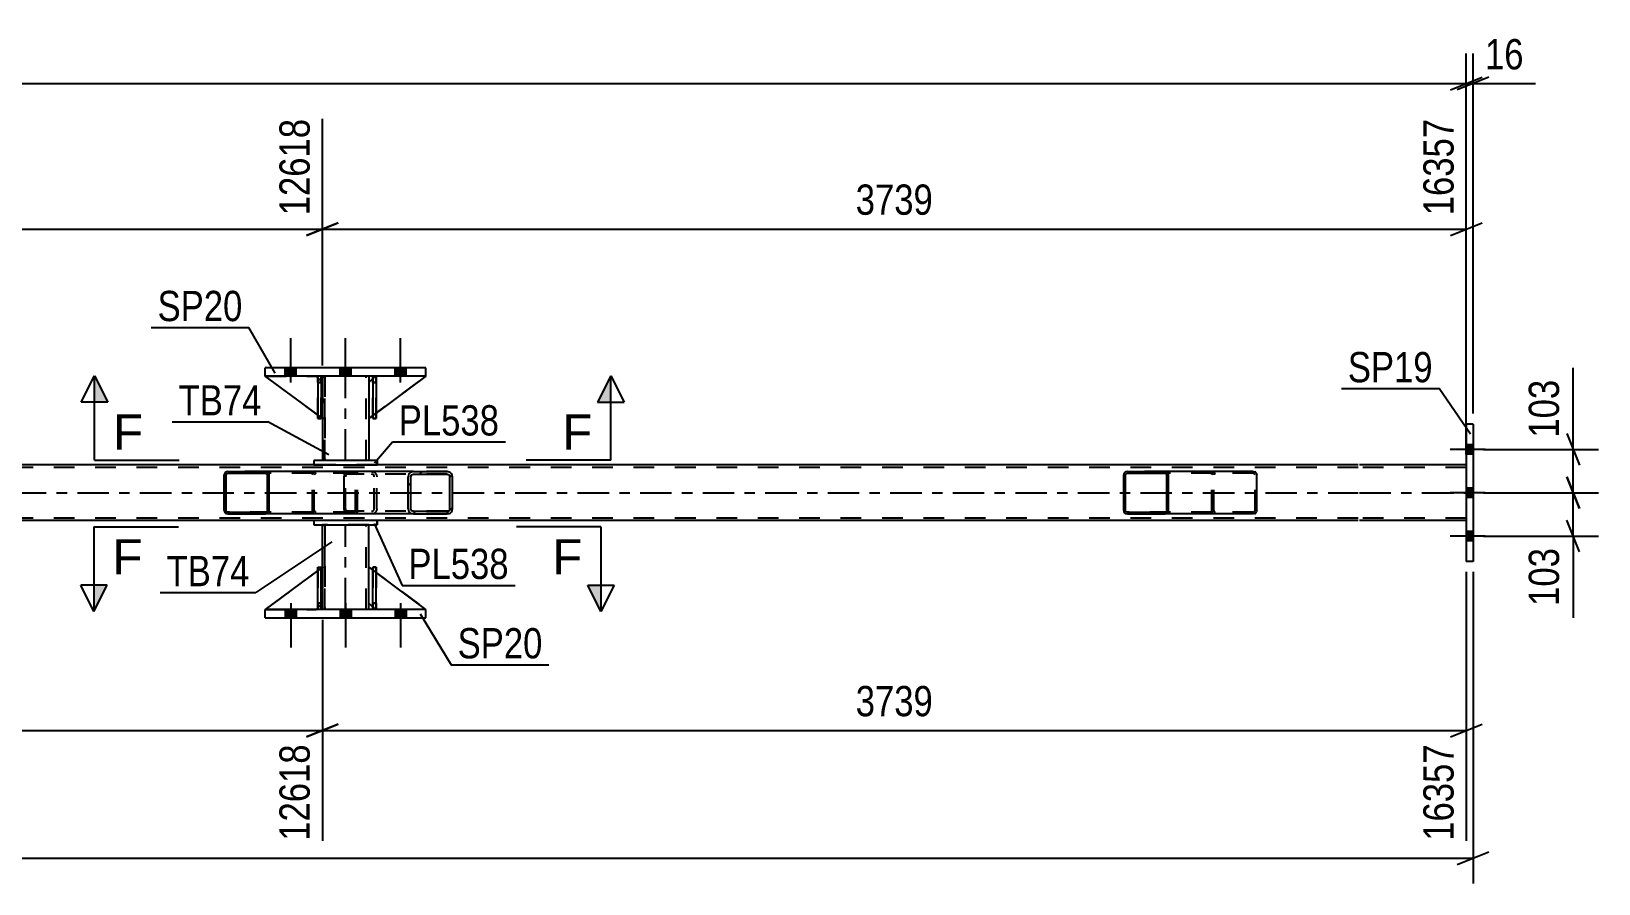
# Model space of a CAD drawing. Header units: millimetres. Extents: x -86 to 755, y -421 to 173.
# Drawn here: x 498.2 to 646.6, y -262.8 to -182.1 of the extents above; entities that cross this region are included whole.
import ezdxf

# ---------------------------------------------------------------- set-up
doc = ezdxf.new("R2010")
doc.units = ezdxf.units.MM
doc.linetypes.add('DXK_LINE_DOT2', pattern=[3.9198, 1.9599, -1.9599])
doc.linetypes.add('DXK_LINE_DOT3', pattern=[5.9187, 2.979, -0.9799, 0.9799, -0.9799])
doc.styles.add('Arial', font='ARIAL.TTF', dxfattribs={"height": 0.2})
doc.styles.add('Arial Narrow', font='ARIALN.TTF', dxfattribs={"height": 0.2})

# ---------------------------------------------------------------- blocks, each defined once
blk = doc.blocks.new('Part-814409347-5487 - 5195')
at = {"color": 2, "linetype": 'Continuous'}
for p, q in [((524.98, -228.45), (524.98, -228.85)), ((530.98, -228.45), (524.98, -228.45)), ((530.98, -228.45), (530.98, -228.85)), ((530.98, -228.45), (530.98, -228.45)), ((524.98, -228.85), (530.98, -228.85)), ((530.98, -228.85), (530.98, -228.85))]:
    blk.add_line(p, q, dxfattribs=at)
at = {"color": 7, "linetype": 'DXK_LINE_DOT2'}
for p, q in [((524.98, -228.45), (524.98, -228.85)), ((530.98, -228.85), (530.98, -228.45)), ((530.98, -228.45), (530.98, -228.45)), ((530.98, -228.85), (530.98, -228.85))]:
    blk.add_line(p, q, dxfattribs=at)
blk = doc.blocks.new('Part-814409347-5225 - 5195')
at = {"color": 2, "linetype": 'Continuous'}
for p, q in [((634.69, -219.31), (634.05, -219.31)), ((634.05, -219.31), (634.05, -232.31)), ((634.69, -219.31), (634.69, -232.31)), ((634.69, -232.31), (634.05, -232.31))]:
    blk.add_line(p, q, dxfattribs=at)
blk = doc.blocks.new('Part-814409347-5294 - 5195')
at = {"color": 2, "linetype": 'Continuous'}
for p, q in [((530.18, -236.25), (530.18, -232.85)), ((530.54, -233.11), (530.18, -232.85)), ((535.58, -236.85), (530.86, -233.35)), ((530.54, -236.61), (530.18, -236.25))]:
    blk.add_line(p, q, dxfattribs=at)
at = {"color": 7, "linetype": 'DXK_LINE_DOT2'}
for p, q in [((530.86, -233.35), (530.54, -233.11)), ((530.78, -236.85), (530.54, -236.61)), ((535.58, -236.85), (530.78, -236.85)), ((535.58, -236.85), (535.58, -236.85)), ((535.58, -236.85), (535.58, -236.85))]:
    blk.add_line(p, q, dxfattribs=at)
blk = doc.blocks.new('Part-814409347-5231 - 5195')
at = {"color": 7, "linetype": 'DXK_LINE_DOT2'}
for p, q in [((525.34, -232.85), (525.66, -232.85)), ((525.34, -236.25), (525.34, -232.85)), ((525.34, -232.85), (525.34, -236.85)), ((525.66, -232.85), (525.66, -236.25)), ((525.66, -236.85), (525.66, -232.95)), ((525.66, -236.25), (525.34, -236.25)), ((525.34, -236.85), (525.34, -236.25)), ((525.66, -236.85), (525.34, -236.85)), ((525.66, -236.25), (525.66, -236.85)), ((525.66, -236.85), (525.66, -236.85))]:
    blk.add_line(p, q, dxfattribs=at)
blk = doc.blocks.new('Part-814409347-5234 - 5195')
at = {"color": 2, "linetype": 'Continuous'}
for p, q in [((530.54, -215.02), (530.18, -215.37)), ((535.58, -214.77), (530.86, -218.27)), ((530.18, -215.37), (530.18, -218.77)), ((530.54, -218.51), (530.18, -218.77))]:
    blk.add_line(p, q, dxfattribs=at)
at = {"color": 7, "linetype": 'DXK_LINE_DOT2'}
for p, q in [((530.78, -214.77), (530.54, -215.02)), ((535.58, -214.77), (530.78, -214.77)), ((530.86, -218.27), (530.54, -218.51))]:
    blk.add_line(p, q, dxfattribs=at)
blk = doc.blocks.new('Part-814409347-5237 - 5195')
at = {"color": 7, "linetype": 'DXK_LINE_DOT2'}
for p, q in [((530.78, -214.77), (530.18, -215.37)), ((530.18, -218.77), (535.58, -214.77)), ((535.58, -214.77), (530.78, -214.77)), ((530.18, -215.37), (530.18, -218.77))]:
    blk.add_line(p, q, dxfattribs=at)
blk = doc.blocks.new('Part-814409347-5240 - 5195')
at = {"color": 2, "linetype": 'Continuous'}
for p, q in [((525.34, -218.44), (520.38, -214.77)), ((525.34, -214.93), (525.18, -214.77)), ((525.78, -215.37), (525.66, -215.25)), ((525.78, -215.37), (525.78, -215.37)), ((525.78, -218.77), (525.78, -215.37)), ((525.66, -218.68), (525.78, -218.77)), ((525.78, -218.77), (525.78, -218.77))]:
    blk.add_line(p, q, dxfattribs=at)
at = {"color": 7, "linetype": 'DXK_LINE_DOT2'}
for p, q in [((525.18, -214.77), (520.38, -214.77)), ((525.18, -214.77), (525.78, -215.37)), ((525.66, -215.25), (525.34, -214.93)), ((525.78, -215.37), (525.78, -218.77)), ((525.66, -218.68), (525.34, -218.44))]:
    blk.add_line(p, q, dxfattribs=at)
blk = doc.blocks.new('Part-814409347-5243 - 5195')
at = {"color": 7, "linetype": 'DXK_LINE_DOT2'}
for p, q in [((525.78, -218.77), (520.38, -214.77)), ((520.38, -214.77), (525.18, -214.77)), ((525.18, -214.77), (525.78, -215.37)), ((525.78, -215.37), (525.18, -214.77)), ((525.78, -215.37), (525.78, -218.77)), ((525.78, -215.37), (525.78, -215.37)), ((525.78, -215.37), (525.78, -218.77))]:
    blk.add_line(p, q, dxfattribs=at)
blk = doc.blocks.new('Part-814409347-5244 - 5195')
at = {"color": 2, "linetype": 'Continuous'}
for p, q in [((530.86, -214.77), (530.54, -214.77)), ((530.54, -214.77), (530.54, -218.77)), ((530.86, -214.77), (530.86, -214.77)), ((530.86, -214.77), (530.86, -218.77)), ((530.86, -218.77), (530.54, -218.77))]:
    blk.add_line(p, q, dxfattribs=at)
at = {"color": 7, "linetype": 'DXK_LINE_DOT2'}
for p, q in [((530.54, -215.37), (530.54, -214.77)), ((530.86, -215.37), (530.86, -214.77)), ((530.86, -214.77), (530.86, -214.77)), ((530.86, -215.37), (530.54, -215.37)), ((530.54, -215.37), (530.54, -218.77)), ((530.86, -218.77), (530.86, -215.37))]:
    blk.add_line(p, q, dxfattribs=at)
blk = doc.blocks.new('Part-814409347-5245 - 5195')
at = {"color": 2, "linetype": 'Continuous'}
for p, q in [((525.66, -214.77), (525.34, -214.77)), ((525.34, -214.77), (525.34, -218.77)), ((525.66, -214.77), (525.66, -214.77)), ((525.66, -214.77), (525.66, -218.77)), ((525.66, -218.77), (525.34, -218.77))]:
    blk.add_line(p, q, dxfattribs=at)
at = {"color": 7, "linetype": 'DXK_LINE_DOT2'}
for p, q in [((525.34, -215.37), (525.34, -214.77)), ((525.66, -215.37), (525.66, -214.77)), ((525.66, -214.77), (525.66, -214.77)), ((525.66, -215.37), (525.34, -215.37)), ((525.34, -215.37), (525.34, -218.77)), ((525.66, -218.77), (525.66, -215.37))]:
    blk.add_line(p, q, dxfattribs=at)
blk = doc.blocks.new('Part-814409347-5374 - 5195')
at = {"color": 2, "linetype": 'Continuous'}
for p, q in [((525.78, -214.77), (525.78, -215.37)), ((530.18, -214.77), (530.18, -215.37)), ((525.78, -218.77), (525.78, -222.77)), ((530.18, -218.77), (530.18, -222.77))]:
    blk.add_line(p, q, dxfattribs=at)
at = {"color": 7, "linetype": 'DXK_LINE_DOT2'}
for p, q in [((530.18, -214.77), (525.78, -214.77)), ((525.78, -214.77), (525.78, -222.77)), ((526.02, -222.77), (526.02, -214.77)), ((526.02, -214.77), (526.02, -222.77)), ((529.94, -222.77), (529.94, -214.77)), ((529.94, -222.77), (529.94, -214.77)), ((530.18, -214.77), (530.18, -222.77)), ((525.78, -215.37), (525.78, -218.77)), ((530.18, -215.37), (530.18, -218.77)), ((530.18, -222.77), (525.78, -222.77))]:
    blk.add_line(p, q, dxfattribs=at)
at = {"color": 7, "linetype": 'DXK_LINE_DOT3'}
blk.add_line((527.98, -222.77), (527.98, -214.77), dxfattribs=at)
blk = doc.blocks.new('Part-814409347-5246 - 5195')
at = {"color": 7, "linetype": 'DXK_LINE_DOT2'}
for p, q in [((530.54, -215.37), (530.54, -214.77)), ((530.54, -214.77), (530.54, -214.77)), ((530.54, -214.77), (530.54, -218.77)), ((530.86, -214.77), (530.54, -214.77)), ((530.86, -215.37), (530.86, -214.77)), ((530.86, -218.77), (530.86, -214.77)), ((530.54, -218.77), (530.54, -215.37)), ((530.54, -215.37), (530.86, -215.37)), ((530.86, -215.37), (530.86, -218.77)), ((530.54, -218.77), (530.86, -218.77))]:
    blk.add_line(p, q, dxfattribs=at)
blk = doc.blocks.new('Bolt-814409347-5247 - 5195')
at = {"linetype": 'Continuous'}
for points in [[(522.26, -214.77), (523.3, -214.77), (523.3, -213.97), (522.26, -213.97)], [(522.26, -214.77), (523.3, -214.77), (523.3, -213.97), (522.26, -213.97)], [(522.26, -214.77), (523.3, -214.77), (523.3, -213.97), (522.26, -213.97)], [(527.46, -214.77), (528.5, -214.77), (528.5, -213.97), (527.46, -213.97)], [(527.46, -214.77), (528.5, -214.77), (528.5, -213.97), (527.46, -213.97)], [(532.66, -214.77), (533.7, -214.77), (533.7, -213.97), (532.66, -213.97)], [(532.66, -214.77), (533.7, -214.77), (533.7, -213.97), (532.66, -213.97)], [(532.66, -214.77), (533.7, -214.77), (533.7, -213.97), (532.66, -213.97)]]:
    blk.add_hatch(color=1, dxfattribs=at).paths.add_polyline_path(points)
at = {"color": 1, "linetype": 'Continuous'}
for p, q in [((522.78, -215.37), (522.78, -211.17)), ((522.78, -215.37), (522.78, -211.17)), ((522.78, -215.37), (522.78, -211.17)), ((527.98, -215.37), (527.98, -211.17)), ((527.98, -215.37), (527.98, -211.17)), ((533.18, -215.37), (533.18, -211.17)), ((533.18, -215.37), (533.18, -211.17)), ((533.18, -215.37), (533.18, -211.17)), ((522.26, -214.77), (522.26, -213.97)), ((522.26, -214.77), (522.26, -213.97)), ((522.26, -214.77), (522.26, -213.97)), ((523.3, -214.77), (523.3, -213.97)), ((523.3, -214.77), (523.3, -213.97)), ((523.3, -214.77), (523.3, -213.97)), ((527.46, -214.77), (527.46, -213.97)), ((527.46, -214.77), (527.46, -213.97)), ((528.5, -214.77), (528.5, -213.97)), ((528.5, -214.77), (528.5, -213.97)), ((532.66, -214.77), (532.66, -213.97)), ((532.66, -214.77), (532.66, -213.97)), ((532.66, -214.77), (532.66, -213.97)), ((533.7, -214.77), (533.7, -213.97)), ((533.7, -214.77), (533.7, -213.97)), ((533.7, -214.77), (533.7, -213.97))]:
    blk.add_line(p, q, dxfattribs=at)
blk = doc.blocks.new('Bolt-814409347-5248 - 5195')
at = {"linetype": 'Continuous'}
for points in [[(523.3, -236.85), (522.26, -236.85), (522.26, -237.65), (523.3, -237.65)], [(523.3, -236.85), (522.26, -236.85), (522.26, -237.65), (523.3, -237.65)], [(523.3, -236.85), (522.26, -236.85), (522.26, -237.65), (523.3, -237.65)], [(528.5, -236.85), (527.46, -236.85), (527.46, -237.65), (528.5, -237.65)], [(528.5, -236.85), (527.46, -236.85), (527.46, -237.65), (528.5, -237.65)], [(533.7, -236.85), (532.66, -236.85), (532.66, -237.65), (533.7, -237.65)], [(533.7, -236.85), (532.66, -236.85), (532.66, -237.65), (533.7, -237.65)], [(533.7, -236.85), (532.66, -236.85), (532.66, -237.65), (533.7, -237.65)]]:
    blk.add_hatch(color=1, dxfattribs=at).paths.add_polyline_path(points)
at = {"color": 1, "linetype": 'Continuous'}
for p, q in [((522.26, -236.85), (522.26, -237.65)), ((522.26, -236.85), (522.26, -237.65)), ((522.26, -236.85), (522.26, -237.65)), ((522.78, -236.25), (522.78, -240.45)), ((522.78, -236.25), (522.78, -240.45)), ((522.78, -236.25), (522.78, -240.45)), ((523.3, -236.85), (523.3, -237.65)), ((523.3, -236.85), (523.3, -237.65)), ((523.3, -236.85), (523.3, -237.65)), ((527.46, -236.85), (527.46, -237.65)), ((527.46, -236.85), (527.46, -237.65)), ((527.98, -236.25), (527.98, -240.45)), ((527.98, -236.25), (527.98, -240.45)), ((528.5, -236.85), (528.5, -237.65)), ((528.5, -236.85), (528.5, -237.65)), ((532.66, -236.85), (532.66, -237.65)), ((532.66, -236.85), (532.66, -237.65)), ((532.66, -236.85), (532.66, -237.65)), ((533.18, -236.25), (533.18, -240.45)), ((533.18, -236.25), (533.18, -240.45)), ((533.18, -236.25), (533.18, -240.45)), ((533.7, -236.85), (533.7, -237.65)), ((533.7, -236.85), (533.7, -237.65)), ((533.7, -236.85), (533.7, -237.65))]:
    blk.add_line(p, q, dxfattribs=at)
blk = doc.blocks.new('Part-814409347-5286 - 5195')
at = {"color": 2, "linetype": 'Continuous'}
for p, q in [((520.38, -214.77), (520.38, -213.97)), ((535.58, -213.97), (520.38, -213.97)), ((535.58, -214.77), (520.38, -214.77)), ((535.58, -214.77), (535.58, -213.97))]:
    blk.add_line(p, q, dxfattribs=at)
at = {"color": 7, "linetype": 'DXK_LINE_DOT2'}
for p, q in [((520.38, -214.77), (520.38, -213.97)), ((535.58, -214.77), (535.58, -213.97))]:
    blk.add_line(p, q, dxfattribs=at)
blk = doc.blocks.new('Part-814409347-5291 - 5195')
at = {"color": 2, "linetype": 'Continuous'}
for p, q in [((520.38, -237.65), (520.38, -236.85)), ((535.58, -236.85), (520.38, -236.85)), ((535.58, -237.65), (535.58, -236.85)), ((520.38, -237.65), (535.58, -237.65))]:
    blk.add_line(p, q, dxfattribs=at)
at = {"color": 7, "linetype": 'DXK_LINE_DOT2'}
for p, q in [((520.38, -237.65), (520.38, -236.85)), ((535.58, -237.65), (535.58, -236.85))]:
    blk.add_line(p, q, dxfattribs=at)
blk = doc.blocks.new('Part-814409347-5492 - 5195')
at = {"color": 2, "linetype": 'Continuous'}
for p, q in [((524.98, -222.77), (524.98, -223.17)), ((530.98, -222.77), (524.98, -222.77)), ((524.98, -223.17), (530.98, -223.17)), ((530.98, -222.77), (530.98, -223.17)), ((530.98, -222.77), (530.98, -222.77)), ((530.98, -223.17), (530.98, -223.17))]:
    blk.add_line(p, q, dxfattribs=at)
at = {"color": 7, "linetype": 'DXK_LINE_DOT2'}
for p, q in [((524.98, -222.77), (524.98, -223.17)), ((530.98, -223.17), (530.98, -222.77)), ((530.98, -222.77), (530.98, -222.77)), ((530.98, -223.17), (530.98, -223.17))]:
    blk.add_line(p, q, dxfattribs=at)
blk = doc.blocks.new('Part-814409347-5444 - 5195')
at = {"color": 2, "linetype": 'Continuous'}
for p, q in [((530.54, -236.85), (530.54, -232.85)), ((530.54, -232.85), (530.86, -232.85)), ((530.86, -236.85), (530.86, -232.85)), ((530.54, -236.85), (530.54, -236.85)), ((530.86, -236.85), (530.54, -236.85))]:
    blk.add_line(p, q, dxfattribs=at)
at = {"color": 7, "linetype": 'DXK_LINE_DOT2'}
for p, q in [((530.54, -232.85), (530.54, -236.25)), ((530.86, -236.25), (530.86, -232.85)), ((530.54, -236.25), (530.54, -236.85)), ((530.54, -236.25), (530.86, -236.25)), ((530.86, -236.85), (530.86, -236.25)), ((530.86, -236.85), (530.86, -236.85))]:
    blk.add_line(p, q, dxfattribs=at)
blk = doc.blocks.new('Bolt-814409347-5315 - 5195')
at = {"linetype": 'Continuous'}
for points in [[(634.69, -222.15), (634.69, -221.27), (634.05, -221.27), (634.05, -222.15)], [(634.69, -222.15), (634.69, -221.27), (634.05, -221.27), (634.05, -222.15)], [(634.69, -222.15), (634.69, -221.27), (634.05, -221.27), (634.05, -222.15)], [(634.69, -226.25), (634.69, -225.37), (634.05, -225.37), (634.05, -226.25)], [(634.69, -226.25), (634.69, -225.37), (634.05, -225.37), (634.05, -226.25)], [(634.69, -230.35), (634.69, -229.47), (634.05, -229.47), (634.05, -230.35)], [(634.69, -230.35), (634.69, -229.47), (634.05, -229.47), (634.05, -230.35)], [(634.69, -230.35), (634.69, -229.47), (634.05, -229.47), (634.05, -230.35)]]:
    blk.add_hatch(color=1, dxfattribs=at).paths.add_polyline_path(points)
at = {"color": 1, "linetype": 'Continuous'}
for p, q in [((635.85, -221.71), (632.53, -221.71)), ((635.85, -221.71), (632.53, -221.71)), ((635.85, -221.71), (632.53, -221.71)), ((634.69, -221.27), (634.05, -221.27)), ((634.69, -221.27), (634.05, -221.27)), ((634.69, -221.27), (634.05, -221.27)), ((634.69, -222.15), (634.05, -222.15)), ((634.69, -222.15), (634.05, -222.15)), ((634.69, -222.15), (634.05, -222.15)), ((634.69, -225.37), (634.05, -225.37)), ((634.69, -225.37), (634.05, -225.37)), ((635.85, -225.81), (632.53, -225.81)), ((635.85, -225.81), (632.53, -225.81)), ((634.69, -226.25), (634.05, -226.25)), ((634.69, -226.25), (634.05, -226.25)), ((635.85, -229.91), (632.53, -229.91)), ((635.85, -229.91), (632.53, -229.91)), ((635.85, -229.91), (632.53, -229.91)), ((634.69, -229.47), (634.05, -229.47)), ((634.69, -229.47), (634.05, -229.47)), ((634.69, -229.47), (634.05, -229.47)), ((634.69, -230.35), (634.05, -230.35)), ((634.69, -230.35), (634.05, -230.35)), ((634.69, -230.35), (634.05, -230.35))]:
    blk.add_line(p, q, dxfattribs=at)
blk = doc.blocks.new('Part-814409347-5482 - 5195')
at = {"color": 2, "linetype": 'Continuous'}
for p, q in [((525.78, -232.85), (525.78, -228.85)), ((530.18, -232.85), (530.18, -228.85)), ((525.78, -236.85), (525.78, -236.25)), ((530.18, -236.85), (530.18, -236.25))]:
    blk.add_line(p, q, dxfattribs=at)
at = {"color": 7, "linetype": 'DXK_LINE_DOT2'}
for p, q in [((530.18, -228.85), (525.78, -228.85)), ((525.78, -236.85), (525.78, -228.85)), ((526.02, -236.85), (526.02, -228.85)), ((526.02, -228.85), (526.02, -236.85)), ((529.94, -236.85), (529.94, -228.85)), ((529.94, -236.85), (529.94, -228.85)), ((530.18, -236.85), (530.18, -228.85)), ((525.78, -236.25), (525.78, -232.85)), ((530.18, -236.25), (530.18, -232.85)), ((530.18, -236.85), (525.78, -236.85))]:
    blk.add_line(p, q, dxfattribs=at)
at = {"color": 7, "linetype": 'DXK_LINE_DOT3'}
blk.add_line((527.98, -236.85), (527.98, -228.85), dxfattribs=at)
blk = doc.blocks.new('Part-814409347-5409 - 5195')
at = {"linetype": 'Continuous'}
h = blk.add_hatch(dxfattribs=at)
h.set_pattern_fill('', scale=0.7, style=0, pattern_type=0)
h.set_pattern_definition([(45, (605.8577, -224.0103), (-1.57154, 1.57154), [])])
h.paths.add_polyline_path([(605.88, -224.13), (605.86, -224.01), (605.78, -223.91), (605.67, -223.84), (605.54, -223.81), (601.97, -223.81), (601.84, -223.84), (601.73, -223.91), (601.65, -224.01), (601.63, -224.13), (601.63, -227.49), (601.65, -227.62), (601.73, -227.72), (601.84, -227.79), (601.97, -227.81), (605.54, -227.81), (605.67, -227.79), (605.78, -227.72), (605.86, -227.62), (605.88, -227.49)])
h.paths.add_polyline_path([(605.7, -227.55), (605.66, -227.61), (605.61, -227.64), (605.54, -227.65), (601.97, -227.65), (601.9, -227.64), (601.85, -227.61), (601.81, -227.55), (601.8, -227.49), (601.8, -224.13), (601.81, -224.07), (601.85, -224.02), (601.9, -223.98), (601.97, -223.97), (605.54, -223.97), (605.61, -223.98), (605.66, -224.02), (605.7, -224.07), (605.71, -224.13), (605.71, -227.49)])
at = {"color": 2, "linetype": 'Continuous'}
for p, q in [((601.97, -223.81), (601.84, -223.84)), ((601.85, -224.02), (601.9, -223.98)), ((601.9, -223.98), (601.97, -223.97)), ((601.97, -223.81), (605.54, -223.81)), ((601.97, -223.97), (605.54, -223.97)), ((613.89, -223.81), (605.54, -223.81)), ((605.67, -223.84), (605.54, -223.81)), ((605.54, -223.97), (605.61, -223.98)), ((605.61, -223.98), (605.66, -224.02)), ((613.89, -223.81), (614.02, -223.84)), ((601.65, -224.01), (601.63, -224.13)), ((601.63, -227.49), (601.63, -224.13)), ((601.8, -224.13), (601.81, -224.07)), ((601.8, -227.49), (601.8, -224.13)), ((601.81, -224.07), (601.85, -224.02)), ((605.66, -224.02), (605.7, -224.07)), ((605.7, -224.07), (605.71, -224.13)), ((605.71, -227.49), (605.71, -224.13)), ((605.88, -224.13), (605.86, -224.01)), ((605.88, -227.49), (605.88, -224.13)), ((614.21, -224.01), (614.23, -224.13)), ((614.23, -227.49), (614.23, -224.13)), ((601.63, -227.49), (601.65, -227.62)), ((601.81, -227.55), (601.8, -227.49)), ((601.85, -227.61), (601.81, -227.55)), ((601.84, -227.79), (601.97, -227.81)), ((601.9, -227.64), (601.85, -227.61)), ((601.97, -227.65), (601.9, -227.64)), ((601.97, -227.65), (605.54, -227.65)), ((601.97, -227.81), (605.54, -227.81)), ((605.61, -227.64), (605.54, -227.65)), ((605.54, -227.81), (605.67, -227.79)), ((613.89, -227.81), (605.54, -227.81)), ((605.66, -227.61), (605.61, -227.64)), ((605.7, -227.55), (605.66, -227.61)), ((605.71, -227.49), (605.7, -227.55)), ((605.86, -227.62), (605.88, -227.49)), ((614.02, -227.79), (613.89, -227.81)), ((614.23, -227.49), (614.21, -227.62))]:
    blk.add_line(p, q, dxfattribs=at)
at = {"color": 7, "linetype": 'DXK_LINE_DOT2'}
for p, q in [((605.54, -223.81), (601.97, -223.81)), ((613.89, -223.97), (601.97, -223.97)), ((610.19, -223.84), (610.32, -223.81)), ((610.21, -224.01), (610.25, -223.98)), ((610.25, -223.98), (610.32, -223.97)), ((613.96, -223.98), (613.89, -223.97)), ((614.01, -224.02), (613.96, -223.98)), ((609.98, -224.13), (610, -224.01)), ((609.98, -227.49), (609.98, -224.13)), ((610.16, -224.07), (610.15, -224.13)), ((610.15, -227.49), (610.15, -224.13)), ((610.2, -224.02), (610.16, -224.07)), ((610.2, -224.02), (610.21, -224.01)), ((614.05, -224.07), (614.01, -224.02)), ((614.06, -224.13), (614.05, -224.07)), ((614.06, -227.49), (614.06, -224.13)), ((613.89, -227.65), (601.97, -227.65)), ((605.54, -227.81), (601.97, -227.81)), ((610, -227.62), (609.98, -227.49)), ((610.15, -227.49), (610.16, -227.55)), ((610.16, -227.55), (610.2, -227.61)), ((610.32, -227.81), (610.19, -227.79)), ((610.2, -227.61), (610.21, -227.62)), ((610.21, -227.62), (610.25, -227.64)), ((610.25, -227.64), (610.32, -227.65)), ((613.89, -227.65), (613.96, -227.64)), ((613.96, -227.64), (614.01, -227.61)), ((614.01, -227.61), (614.05, -227.55)), ((614.05, -227.55), (614.06, -227.49))]:
    blk.add_line(p, q, dxfattribs=at)
at = {"color": 2, "linetype": 'Continuous'}
for centre, start, end in [((601.95, -224.15), 110.7583, 155.68), ((605.56, -224.15), 24.32, 69.2417), ((613.91, -224.15), 24.32, 69.2417), ((601.95, -227.48), 204.32, 249.2417), ((605.56, -227.48), 290.7583, 335.68), ((613.91, -227.48), 290.7583, 335.68)]:
    blk.add_arc(centre, 0.331, start, end, dxfattribs=at)
at = {"color": 7, "linetype": 'DXK_LINE_DOT2'}
for centre, start, end in [((610.3, -224.15), 110.7583, 155.68), ((610.3, -227.48), 204.32, 249.2417)]:
    blk.add_arc(centre, 0.331, start, end, dxfattribs=at)
blk = doc.blocks.new('Part-814409347-5413 - 5195')
at = {"linetype": 'Continuous'}
h = blk.add_hatch(dxfattribs=at)
h.set_pattern_fill('', scale=0.7, style=0, pattern_type=0)
h.set_pattern_definition([(45, (520.7234, -224.0103), (-1.57154, 1.57154), [])])
h.paths.add_polyline_path([(520.75, -224.13), (520.72, -224.01), (520.65, -223.91), (520.54, -223.84), (520.41, -223.81), (516.83, -223.81), (516.7, -223.84), (516.59, -223.91), (516.52, -224.01), (516.49, -224.13), (516.49, -227.49), (516.52, -227.62), (516.59, -227.72), (516.7, -227.79), (516.83, -227.81), (520.41, -227.81), (520.54, -227.79), (520.65, -227.72), (520.72, -227.62), (520.75, -227.49)])
h.paths.add_polyline_path([(520.57, -227.55), (520.53, -227.61), (520.47, -227.64), (520.41, -227.65), (516.83, -227.65), (516.77, -227.64), (516.71, -227.61), (516.68, -227.55), (516.66, -227.49), (516.66, -224.13), (516.68, -224.07), (516.71, -224.02), (516.77, -223.98), (516.83, -223.97), (520.41, -223.97), (520.47, -223.98), (520.53, -224.02), (520.57, -224.07), (520.58, -224.13), (520.58, -227.49)])
at = {"color": 2, "linetype": 'Continuous'}
for p, q in [((516.83, -223.81), (516.7, -223.84)), ((516.71, -224.02), (516.77, -223.98)), ((516.77, -223.98), (516.83, -223.97)), ((516.83, -223.81), (520.41, -223.81)), ((516.83, -223.97), (520.41, -223.97)), ((528.11, -223.81), (520.41, -223.81)), ((520.54, -223.84), (520.41, -223.81)), ((520.41, -223.97), (520.47, -223.98)), ((520.47, -223.98), (520.53, -224.02)), ((516.52, -224.01), (516.49, -224.13)), ((516.49, -227.49), (516.49, -224.13)), ((516.66, -224.13), (516.68, -224.07)), ((516.66, -227.49), (516.66, -224.13)), ((516.68, -224.07), (516.71, -224.02)), ((520.53, -224.02), (520.57, -224.07)), ((520.57, -224.07), (520.58, -224.13)), ((520.58, -227.49), (520.58, -224.13)), ((520.75, -224.13), (520.72, -224.01)), ((520.75, -227.49), (520.75, -224.13)), ((516.49, -227.49), (516.52, -227.62)), ((516.68, -227.55), (516.66, -227.49)), ((516.71, -227.61), (516.68, -227.55)), ((516.7, -227.79), (516.83, -227.81)), ((516.77, -227.64), (516.71, -227.61)), ((516.83, -227.65), (516.77, -227.64)), ((516.83, -227.65), (520.41, -227.65)), ((516.83, -227.81), (520.41, -227.81)), ((520.47, -227.64), (520.41, -227.65)), ((520.41, -227.81), (520.54, -227.79)), ((528.11, -227.81), (520.41, -227.81)), ((520.53, -227.61), (520.47, -227.64)), ((520.57, -227.55), (520.53, -227.61)), ((520.58, -227.49), (520.57, -227.55)), ((520.72, -227.62), (520.75, -227.49))]:
    blk.add_line(p, q, dxfattribs=at)
at = {"color": 7, "linetype": 'DXK_LINE_DOT2'}
for p, q in [((520.41, -223.81), (516.83, -223.81)), ((528.76, -223.97), (516.83, -223.97)), ((525.05, -223.84), (525.18, -223.81)), ((525.12, -223.98), (525.06, -224.02)), ((525.18, -223.97), (525.12, -223.98)), ((528.76, -223.81), (528.11, -223.81)), ((528.76, -223.81), (528.89, -223.84)), ((528.82, -223.98), (528.76, -223.97)), ((528.88, -224.02), (528.82, -223.98)), ((524.84, -224.13), (524.87, -224.01)), ((524.84, -227.49), (524.84, -224.13)), ((525.03, -224.07), (525.01, -224.13)), ((525.01, -227.49), (525.01, -224.13)), ((525.06, -224.02), (525.03, -224.07)), ((528.92, -224.07), (528.88, -224.02)), ((528.93, -224.13), (528.92, -224.07)), ((528.93, -227.49), (528.93, -224.13)), ((529.07, -224.01), (529.09, -224.11)), ((529.09, -224.11), (529.1, -224.13)), ((529.1, -227.49), (529.1, -224.13)), ((528.76, -227.65), (516.83, -227.65)), ((520.41, -227.81), (516.83, -227.81)), ((524.87, -227.62), (524.84, -227.49)), ((525.01, -227.49), (525.03, -227.55)), ((525.03, -227.55), (525.06, -227.61)), ((525.18, -227.81), (525.05, -227.79)), ((525.06, -227.61), (525.08, -227.62)), ((525.08, -227.62), (525.12, -227.64)), ((525.12, -227.64), (525.18, -227.65)), ((528.76, -227.81), (528.11, -227.81)), ((528.76, -227.65), (528.82, -227.64)), ((528.89, -227.79), (528.76, -227.81)), ((528.82, -227.64), (528.88, -227.61)), ((528.88, -227.61), (528.92, -227.55)), ((528.92, -227.55), (528.93, -227.49)), ((529.09, -227.52), (529.07, -227.62)), ((529.1, -227.49), (529.09, -227.52))]:
    blk.add_line(p, q, dxfattribs=at)
at = {"color": 2, "linetype": 'Continuous'}
for centre, start, end in [((516.82, -224.15), 110.7583, 155.68), ((520.42, -224.15), 24.32, 69.2417), ((516.82, -227.48), 204.32, 249.2417), ((520.42, -227.48), 290.7583, 335.68)]:
    blk.add_arc(centre, 0.331, start, end, dxfattribs=at)
at = {"color": 7, "linetype": 'DXK_LINE_DOT2'}
for centre, start, end in [((525.17, -224.15), 110.7583, 155.68), ((528.77, -224.15), 24.32, 69.2417), ((525.17, -227.48), 204.32, 249.2417), ((528.77, -227.48), 290.7583, 335.68)]:
    blk.add_arc(centre, 0.331, start, end, dxfattribs=at)
blk = doc.blocks.new('Part-814409347-5443 - 5195')
at = {"color": 7, "linetype": 'DXK_LINE_DOT2'}
for p, q in [((525.78, -232.85), (520.38, -236.85)), ((525.78, -236.25), (525.78, -232.85)), ((525.78, -232.85), (525.78, -236.25)), ((520.38, -236.85), (525.18, -236.85)), ((525.18, -236.85), (525.78, -236.25)), ((525.78, -236.25), (525.18, -236.85)), ((525.78, -236.25), (525.78, -236.25))]:
    blk.add_line(p, q, dxfattribs=at)
blk = doc.blocks.new('Part-814409347-5445 - 5195')
at = {"color": 2, "linetype": 'Continuous'}
for p, q in [((525.34, -236.85), (525.34, -232.85)), ((525.34, -232.85), (525.66, -232.85)), ((525.66, -236.85), (525.66, -232.85)), ((525.34, -236.85), (525.34, -236.85)), ((525.66, -236.85), (525.34, -236.85))]:
    blk.add_line(p, q, dxfattribs=at)
at = {"color": 7, "linetype": 'DXK_LINE_DOT2'}
for p, q in [((525.34, -232.85), (525.34, -236.25)), ((525.66, -236.25), (525.66, -232.85)), ((525.34, -236.25), (525.34, -236.85)), ((525.34, -236.25), (525.66, -236.25)), ((525.66, -236.85), (525.66, -236.25)), ((525.66, -236.85), (525.66, -236.85))]:
    blk.add_line(p, q, dxfattribs=at)
blk = doc.blocks.new('Part-814409347-5446 - 5195')
at = {"color": 7, "linetype": 'DXK_LINE_DOT2'}
for p, q in [((530.86, -232.85), (530.54, -232.85)), ((530.54, -236.25), (530.54, -232.85)), ((530.54, -232.85), (530.54, -236.85)), ((530.86, -232.85), (530.86, -236.25)), ((530.86, -236.85), (530.86, -232.85)), ((530.86, -236.25), (530.54, -236.25)), ((530.54, -236.85), (530.54, -236.25)), ((530.86, -236.85), (530.54, -236.85)), ((530.86, -236.25), (530.86, -236.85)), ((530.86, -236.85), (530.86, -236.85))]:
    blk.add_line(p, q, dxfattribs=at)
blk = doc.blocks.new('Part-814409347-5451 - 5195')
at = {"color": 7, "linetype": 'DXK_LINE_DOT2'}
for p, q in [((623.83, -223.41), (46.85, -223.41)), ((530.98, -223.17), (524.98, -223.17)), ((634.05, -223.41), (623.93, -223.41)), ((634.05, -223.17), (634.05, -228.45)), ((623.83, -228.21), (46.85, -228.21)), ((530.98, -228.45), (524.98, -228.45)), ((634.05, -228.21), (623.93, -228.21))]:
    blk.add_line(p, q, dxfattribs=at)
at = {"color": 2, "linetype": 'Continuous'}
for p, q in [((524.98, -223.17), (360.71, -223.17)), ((623.83, -223.17), (530.98, -223.17)), ((634.05, -223.17), (623.93, -223.17)), ((524.98, -228.45), (360.71, -228.45)), ((623.83, -228.45), (530.98, -228.45)), ((634.05, -228.45), (623.93, -228.45))]:
    blk.add_line(p, q, dxfattribs=at)
at = {"color": 7, "linetype": 'DXK_LINE_DOT3'}
for p, q in [((46.85, -225.81), (623.83, -225.81)), ((623.93, -225.81), (634.05, -225.81))]:
    blk.add_line(p, q, dxfattribs=at)
blk = doc.blocks.new('Part-814409347-5470 - 5195')
at = {"linetype": 'Continuous'}
h = blk.add_hatch(dxfattribs=at)
h.set_pattern_fill('', scale=0.7, style=0, pattern_type=0)
h.set_pattern_definition([(45, (538.0553, -224.109), (-1.57154, 1.57154), [])])
h.paths.add_polyline_path([(538.09, -224.29), (538.06, -224.11), (537.95, -223.95), (537.78, -223.85), (537.59, -223.81), (534.41, -223.81), (534.21, -223.85), (534.05, -223.95), (533.94, -224.11), (533.9, -224.29), (533.9, -227.33), (533.94, -227.52), (534.05, -227.67), (534.21, -227.78), (534.41, -227.81), (537.59, -227.81), (537.78, -227.78), (537.95, -227.67), (538.06, -227.52), (538.09, -227.33)])
h.paths.add_polyline_path([(537.82, -227.42), (537.77, -227.5), (537.69, -227.55), (537.59, -227.57), (534.41, -227.57), (534.31, -227.55), (534.23, -227.5), (534.17, -227.42), (534.16, -227.33), (534.16, -224.29), (534.17, -224.2), (534.23, -224.12), (534.31, -224.07), (534.41, -224.05), (537.59, -224.05), (537.69, -224.07), (537.77, -224.12), (537.82, -224.2), (537.84, -224.29), (537.84, -227.33)])
at = {"color": 2, "linetype": 'Continuous'}
for p, q in [((527.86, -224.11), (527.91, -223.95)), ((527.91, -223.95), (528, -223.85)), ((528, -223.85), (528.11, -223.81)), ((534.41, -223.81), (528.11, -223.81)), ((534.41, -223.81), (534.21, -223.85)), ((534.41, -223.81), (537.59, -223.81)), ((537.78, -223.85), (537.59, -223.81)), ((527.84, -224.29), (527.86, -224.11)), ((527.84, -227.33), (527.84, -224.29)), ((533.94, -224.11), (533.9, -224.29)), ((533.9, -227.33), (533.9, -224.29)), ((534.16, -224.29), (534.17, -224.2)), ((534.16, -227.33), (534.16, -224.29)), ((534.17, -224.2), (534.23, -224.12)), ((534.23, -224.12), (534.31, -224.07)), ((534.31, -224.07), (534.41, -224.05)), ((534.41, -224.05), (537.59, -224.05)), ((537.59, -224.05), (537.69, -224.07)), ((537.69, -224.07), (537.77, -224.12)), ((537.77, -224.12), (537.82, -224.2)), ((537.82, -224.2), (537.84, -224.29)), ((537.84, -227.33), (537.84, -224.29)), ((538.09, -224.29), (538.06, -224.11)), ((538.09, -227.33), (538.09, -224.29)), ((527.86, -227.52), (527.84, -227.33)), ((527.91, -227.67), (527.86, -227.52)), ((528, -227.78), (527.91, -227.67)), ((528.11, -227.81), (528, -227.78)), ((534.41, -227.81), (528.11, -227.81)), ((533.9, -227.33), (533.94, -227.52)), ((534.17, -227.42), (534.16, -227.33)), ((534.23, -227.5), (534.17, -227.42)), ((534.21, -227.78), (534.41, -227.81)), ((534.31, -227.55), (534.23, -227.5)), ((534.41, -227.57), (534.31, -227.55)), ((534.41, -227.57), (537.59, -227.57)), ((534.41, -227.81), (537.59, -227.81)), ((537.69, -227.55), (537.59, -227.57)), ((537.59, -227.81), (537.78, -227.78)), ((537.77, -227.5), (537.69, -227.55)), ((537.82, -227.42), (537.77, -227.5)), ((537.84, -227.33), (537.82, -227.42)), ((538.06, -227.52), (538.09, -227.33))]:
    blk.add_line(p, q, dxfattribs=at)
at = {"color": 7, "linetype": 'DXK_LINE_DOT2'}
for p, q in [((529.1, -224.05), (529.1, -223.81)), ((530.44, -223.81), (530.63, -223.85)), ((537.59, -223.81), (534.41, -223.81)), ((527.98, -224.2), (527.97, -224.29)), ((527.97, -227.33), (527.97, -224.29)), ((528.01, -224.12), (527.98, -224.2)), ((528.05, -224.07), (528.01, -224.12)), ((528.11, -224.05), (528.05, -224.07)), ((537.59, -224.05), (528.11, -224.05)), ((530.54, -224.07), (530.44, -224.05)), ((530.62, -224.12), (530.54, -224.07)), ((530.67, -224.2), (530.62, -224.12)), ((530.69, -224.29), (530.67, -224.2)), ((530.69, -227.33), (530.69, -224.29)), ((530.91, -224.11), (530.94, -224.29)), ((530.94, -227.33), (530.94, -224.29)), ((527.97, -227.33), (527.98, -227.42)), ((527.98, -227.42), (528.01, -227.5)), ((528.01, -227.5), (528.05, -227.55)), ((528.05, -227.55), (528.11, -227.57)), ((537.59, -227.57), (528.11, -227.57)), ((529.1, -227.81), (529.1, -227.57)), ((530.44, -227.57), (530.54, -227.55)), ((530.63, -227.78), (530.44, -227.81)), ((530.54, -227.55), (530.62, -227.5)), ((530.62, -227.5), (530.67, -227.42)), ((530.67, -227.42), (530.69, -227.33)), ((530.94, -227.33), (530.91, -227.52)), ((537.59, -227.81), (534.41, -227.81))]:
    blk.add_line(p, q, dxfattribs=at)
for centre, start, end in [((530.46, -224.31), 23.8494, 68.8059), ((530.46, -227.32), 291.1941, 336.1506)]:
    blk.add_arc(centre, 0.492, start, end, dxfattribs=at)
at = {"color": 2, "linetype": 'Continuous'}
for centre, start, end in [((534.39, -224.31), 111.1941, 156.1506), ((537.61, -224.31), 23.8494, 68.8059), ((534.39, -227.32), 203.8494, 248.8059), ((537.61, -227.32), 291.1941, 336.1506)]:
    blk.add_arc(centre, 0.492, start, end, dxfattribs=at)
blk = doc.blocks.new('Part-814409347-5477 - 5195')
at = {"color": 7, "linetype": 'DXK_LINE_DOT2'}
for p, q in [((525.34, -215.37), (525.34, -214.77)), ((525.34, -214.77), (525.34, -214.77)), ((525.34, -214.77), (525.34, -218.77)), ((525.66, -214.77), (525.34, -214.77)), ((525.66, -215.37), (525.66, -214.77)), ((525.66, -218.77), (525.66, -214.77)), ((525.34, -218.77), (525.34, -215.37)), ((525.34, -215.37), (525.66, -215.37)), ((525.66, -215.37), (525.66, -218.77)), ((525.34, -218.77), (525.66, -218.77))]:
    blk.add_line(p, q, dxfattribs=at)
blk = doc.blocks.new('Part-814409347-5495 - 5195')
at = {"color": 7, "linetype": 'DXK_LINE_DOT2'}
for p, q in [((530.18, -236.25), (530.18, -232.85)), ((530.18, -232.85), (535.58, -236.85)), ((530.78, -236.85), (530.18, -236.25)), ((535.58, -236.85), (530.78, -236.85))]:
    blk.add_line(p, q, dxfattribs=at)
blk = doc.blocks.new('Part-814409347-5498 - 5195')
at = {"color": 2, "linetype": 'Continuous'}
for p, q in [((525.78, -232.85), (525.66, -232.95)), ((525.78, -236.25), (525.78, -232.85)), ((525.34, -233.18), (520.38, -236.85)), ((525.34, -236.7), (525.18, -236.85)), ((525.78, -236.25), (525.66, -236.38)), ((525.78, -236.25), (525.78, -236.25))]:
    blk.add_line(p, q, dxfattribs=at)
at = {"color": 7, "linetype": 'DXK_LINE_DOT2'}
for p, q in [((525.78, -236.25), (525.78, -232.85)), ((525.66, -232.95), (525.34, -233.18)), ((520.38, -236.85), (525.18, -236.85)), ((525.78, -236.25), (525.18, -236.85)), ((525.66, -236.38), (525.34, -236.7))]:
    blk.add_line(p, q, dxfattribs=at)
blk = doc.blocks.new('StraightDimension-814409347-5550 - 5195')
at = {"color": 7, "linetype": 'Continuous'}
for p, q in [((634.69, -233.31), (634.69, -262.82)), ((35.99, -260.42), (634.69, -260.42)), ((633.19, -261.02), (636.19, -259.82))]:
    blk.add_line(p, q, dxfattribs=at)
blk = doc.blocks.new('StraightDimension-814409347-5601 - 5195')
at = {"color": 7, "linetype": 'Continuous'}
for p, q in [((525.78, -237.85), (525.78, -258.76)), ((524.28, -248.92), (527.28, -247.72)), ((355.51, -248.32), (525.78, -248.32))]:
    blk.add_line(p, q, dxfattribs=at)
at = {"color": 0, "linetype": 'Continuous'}
blk.add_wipeout([(525.18, -249.02), (520.98, -249.02), (520.98, -259.36), (525.18, -259.36)], dxfattribs=at)
at = {"color": 3, "linetype": 'Continuous', "style": 'Arial Narrow'}
blk.add_text('12618', height=2.863, rotation=90.0002, dxfattribs=at).set_placement((524.58, -258.76))
blk = doc.blocks.new('StraightDimension-814409347-5529 - 5195')
at = {"color": 7, "linetype": 'Continuous'}
for p, q in [((643.58, -224.31), (644.78, -227.31)), ((635.69, -225.81), (646.58, -225.81)), ((644.18, -229.91), (644.18, -225.81)), ((644.78, -231.41), (643.58, -228.41)), ((635.69, -229.91), (646.58, -229.91)), ((644.18, -229.91), (644.18, -237.65)), ((644.18, -229.91), (644.18, -237.65))]:
    blk.add_line(p, q, dxfattribs=at)
at = {"color": 0}
blk.add_wipeout([(643.43, -230.44), (639.23, -230.44), (639.23, -237.12), (643.43, -237.12)], dxfattribs=at)
at = {"color": 3, "style": 'Arial Narrow'}
blk.add_text('103', height=2.863, rotation=90.0002, dxfattribs=at).set_placement((642.83, -236.52))
blk = doc.blocks.new('StraightDimension-814409347-5539 - 5195')
at = {"color": 7, "linetype": 'Continuous'}
for p, q in [((644.18, -221.71), (644.18, -213.98)), ((644.18, -221.71), (644.18, -213.98)), ((643.58, -220.21), (644.78, -223.21)), ((635.69, -221.71), (646.58, -221.71)), ((644.18, -225.81), (644.18, -221.71)), ((644.78, -227.31), (643.58, -224.31)), ((635.69, -225.81), (646.58, -225.81))]:
    blk.add_line(p, q, dxfattribs=at)
at = {"color": 0}
blk.add_wipeout([(643.43, -214.5), (639.23, -214.5), (639.23, -221.19), (643.43, -221.19)], dxfattribs=at)
at = {"color": 3, "style": 'Arial Narrow'}
blk.add_text('103', height=2.863, rotation=90.0002, dxfattribs=at).set_placement((642.83, -220.59))
blk = doc.blocks.new('StraightDimension-814409347-5561 - 5195')
at = {"color": 7, "linetype": 'Continuous'}
for p, q in [((634.05, -218.31), (634.05, -184.22)), ((634.69, -218.31), (634.69, -184.22)), ((632.55, -187.67), (635.55, -186.47)), ((636.19, -186.47), (633.19, -187.67)), ((634.05, -187.07), (634.69, -187.07)), ((634.69, -187.07), (640.6, -187.07)), ((634.69, -187.07), (640.6, -187.07))]:
    blk.add_line(p, q, dxfattribs=at)
at = {"color": 0}
blk.add_wipeout([(640.07, -186.32), (640.07, -182.12), (635.22, -182.12), (635.22, -186.32)], dxfattribs=at)
at = {"color": 3, "style": 'Arial Narrow'}
blk.add_text('16', height=2.863, dxfattribs=at).set_placement((635.82, -185.72))
blk = doc.blocks.new('StraightDimension-814409347-5571 - 5195')
at = {"color": 7, "linetype": 'Continuous'}
for p, q in [((634.05, -218.31), (634.05, -184.22)), ((632.55, -187.67), (635.55, -186.47)), ((36.63, -187.07), (634.05, -187.07))]:
    blk.add_line(p, q, dxfattribs=at)
blk = doc.blocks.new('StraightDimension-814409347-5592 - 5195')
at = {"color": 7, "linetype": 'Continuous'}
for p, q in [((634.05, -233.31), (634.05, -258.76)), ((525.78, -237.85), (525.78, -258.76)), ((527.28, -247.72), (524.28, -248.92)), ((632.55, -248.92), (635.55, -247.72)), ((525.78, -248.32), (634.05, -248.32))]:
    blk.add_line(p, q, dxfattribs=at)
at = {"color": 0}
blk.add_wipeout([(584.17, -247.57), (584.17, -243.37), (575.66, -243.37), (575.66, -247.57)], dxfattribs=at)
at = {"color": 3, "style": 'Arial Narrow'}
blk.add_text('3739', height=2.863, dxfattribs=at).set_placement((576.26, -246.97))
at = {"color": 0, "linetype": 'Continuous'}
blk.add_wipeout([(633.45, -249.02), (629.25, -249.02), (629.25, -259.36), (633.45, -259.36)], dxfattribs=at)
at = {"color": 3, "linetype": 'Continuous', "style": 'Arial Narrow'}
blk.add_text('16357', height=2.863, rotation=90.0002, dxfattribs=at).set_placement((632.85, -258.76))
blk = doc.blocks.new('StraightDimension-814409347-5650 - 5195')
at = {"color": 7, "linetype": 'Continuous'}
for p, q in [((525.78, -213.77), (525.78, -190.4)), ((524.28, -201.44), (527.28, -200.24)), ((355.51, -200.84), (525.78, -200.84))]:
    blk.add_line(p, q, dxfattribs=at)
at = {"color": 0, "linetype": 'Continuous'}
blk.add_wipeout([(525.18, -189.8), (520.98, -189.8), (520.98, -200.14), (525.18, -200.14)], dxfattribs=at)
at = {"color": 3, "linetype": 'Continuous', "style": 'Arial Narrow'}
blk.add_text('12618', height=2.863, rotation=90.0002, dxfattribs=at).set_placement((524.58, -199.54))
blk = doc.blocks.new('StraightDimension-814409347-5658 - 5195')
at = {"color": 7, "linetype": 'Continuous'}
for p, q in [((525.78, -213.77), (525.78, -190.4)), ((634.05, -222.17), (634.05, -190.4)), ((527.28, -200.24), (524.28, -201.44)), ((632.55, -201.44), (635.55, -200.24)), ((525.78, -200.84), (634.05, -200.84))]:
    blk.add_line(p, q, dxfattribs=at)
at = {"color": 0}
blk.add_wipeout([(584.17, -200.09), (584.17, -195.89), (575.66, -195.89), (575.66, -200.09)], dxfattribs=at)
at = {"color": 3, "style": 'Arial Narrow'}
blk.add_text('3739', height=2.863, dxfattribs=at).set_placement((576.26, -199.49))
at = {"color": 0, "linetype": 'Continuous'}
blk.add_wipeout([(633.45, -189.8), (629.25, -189.8), (629.25, -200.14), (633.45, -200.14)], dxfattribs=at)
at = {"color": 3, "linetype": 'Continuous', "style": 'Arial Narrow'}
blk.add_text('16357', height=2.863, rotation=90.0002, dxfattribs=at).set_placement((632.85, -199.54))
blk = doc.blocks.new('Mark-814409347-5282 - 5195')
at = {"color": 0}
blk.add_wipeout([(518.22, -209.56), (518.22, -206.56), (510.18, -206.56), (510.18, -209.56)], dxfattribs=at)
blk.add_wipeout([(518.22, -209.56), (518.22, -206.56), (510.18, -206.56), (510.18, -209.56)], dxfattribs=at)
at = {"color": 30, "linetype": 'Continuous'}
for p in [(509.58, -210.16), (521.32, -214.49)]:
    blk.add_line(p, (518.82, -210.16), dxfattribs=at)
at = {"color": 3, "style": 'Arial Narrow'}
blk.add_text('SP20', height=2.863, dxfattribs=at).set_placement((510.18, -209.56))
blk = doc.blocks.new('Mark-814409347-5221 - 5195')
at = {"color": 0}
blk.add_wipeout([(630.88, -215.35), (630.88, -212.35), (622.84, -212.35), (622.84, -215.35)], dxfattribs=at)
blk.add_wipeout([(630.88, -215.35), (630.88, -212.35), (622.84, -212.35), (622.84, -215.35)], dxfattribs=at)
at = {"color": 30, "linetype": 'Continuous'}
for p in [(622.24, -215.95), (634.46, -220.28)]:
    blk.add_line(p, (631.48, -215.95), dxfattribs=at)
at = {"color": 3, "style": 'Arial Narrow'}
blk.add_text('SP19', height=2.863, dxfattribs=at).set_placement((622.84, -215.35))
blk = doc.blocks.new('Mark-814409347-5287 - 5195')
at = {"color": 0}
blk.add_wipeout([(546.62, -241.49), (546.62, -238.49), (538.58, -238.49), (538.58, -241.49)], dxfattribs=at)
blk.add_wipeout([(546.62, -241.49), (546.62, -238.49), (538.58, -238.49), (538.58, -241.49)], dxfattribs=at)
at = {"color": 30, "linetype": 'Continuous'}
for p, q in [((535.03, -237.27), (537.98, -242.09)), ((537.98, -242.09), (547.22, -242.09))]:
    blk.add_line(p, q, dxfattribs=at)
at = {"color": 3, "style": 'Arial Narrow'}
blk.add_text('SP20', height=2.863, dxfattribs=at).set_placement((538.58, -241.49))
blk = doc.blocks.new('Mark-814409347-5370 - 5195')
at = {"color": 0}
blk.add_wipeout([(520.03, -218.49), (520.03, -215.49), (512.17, -215.49), (512.17, -218.49)], dxfattribs=at)
blk.add_wipeout([(520.03, -218.49), (520.03, -215.49), (512.17, -215.49), (512.17, -218.49)], dxfattribs=at)
at = {"color": 30, "linetype": 'Continuous'}
for p in [(511.57, -219.09), (526.38, -222.22)]:
    blk.add_line(p, (520.63, -219.09), dxfattribs=at)
at = {"color": 3, "style": 'Arial Narrow'}
blk.add_text('TB74', height=2.863, dxfattribs=at).set_placement((512.17, -218.49))
blk = doc.blocks.new('Mark-814409347-5478 - 5195')
at = {"color": 0}
blk.add_wipeout([(518.89, -234.66), (518.89, -231.66), (511.03, -231.66), (511.03, -234.66)], dxfattribs=at)
blk.add_wipeout([(518.89, -234.66), (518.89, -231.66), (511.03, -231.66), (511.03, -234.66)], dxfattribs=at)
at = {"color": 30, "linetype": 'Continuous'}
for p in [(526.67, -230.46), (510.43, -235.26)]:
    blk.add_line(p, (519.49, -235.26), dxfattribs=at)
at = {"color": 3, "style": 'Arial Narrow'}
blk.add_text('TB74', height=2.863, dxfattribs=at).set_placement((511.03, -234.66))
blk = doc.blocks.new('Mark-814409347-5483 - 5195')
at = {"color": 0}
blk.add_wipeout([(543.43, -233.98), (543.43, -230.98), (533.92, -230.98), (533.92, -233.98)], dxfattribs=at)
blk.add_wipeout([(543.43, -233.98), (543.43, -230.98), (533.92, -230.98), (533.92, -233.98)], dxfattribs=at)
at = {"color": 30, "linetype": 'Continuous'}
for p, q in [((530.67, -228.72), (533.32, -234.58)), ((533.32, -234.58), (544.03, -234.58))]:
    blk.add_line(p, q, dxfattribs=at)
at = {"color": 3, "style": 'Arial Narrow'}
blk.add_text('PL538', height=2.863, dxfattribs=at).set_placement((533.92, -233.98))
blk = doc.blocks.new('Mark-814409347-5488 - 5195')
at = {"color": 0}
blk.add_wipeout([(542.51, -220.39), (542.51, -217.39), (533.01, -217.39), (533.01, -220.39)], dxfattribs=at)
blk.add_wipeout([(542.51, -220.39), (542.51, -217.39), (533.01, -217.39), (533.01, -220.39)], dxfattribs=at)
at = {"color": 30, "linetype": 'Continuous'}
for p, q in [((530.7, -222.98), (532.41, -220.99)), ((532.41, -220.99), (543.11, -220.99))]:
    blk.add_line(p, q, dxfattribs=at)
at = {"color": 3, "style": 'Arial Narrow'}
blk.add_text('PL538', height=2.863, dxfattribs=at).set_placement((533.01, -220.39))
blk = doc.blocks.new('SectionMark-814409347-5665 - 5195')
at = {"linetype": 'Continuous'}
for points in [[(504.16, -234.55), (505.41, -234.55), (504.16, -237.05)], [(550.89, -234.55), (552.14, -234.55), (552.14, -237.05)]]:
    blk.add_hatch(color=6, dxfattribs=at).paths.add_polyline_path(points)
at = {"color": 6, "linetype": 'Continuous'}
for p, q in [((504.16, -229.05), (512.16, -229.05)), ((504.16, -229.05), (504.16, -237.05)), ((552.14, -229.05), (544.14, -229.05)), ((552.14, -229.05), (552.14, -237.05)), ((504.16, -237.05), (502.91, -234.55)), ((505.41, -234.55), (502.91, -234.55)), ((504.16, -237.05), (505.41, -234.55)), ((550.89, -234.55), (553.39, -234.55)), ((552.14, -237.05), (550.89, -234.55)), ((553.39, -234.55), (552.14, -237.05))]:
    blk.add_line(p, q, dxfattribs=at)
at = {"color": 0, "linetype": 'Continuous'}
for points in [[(508.77, -233.55), (508.77, -230.05), (505.91, -230.05), (505.91, -233.55)], [(550.39, -233.55), (550.39, -230.05), (547.54, -230.05), (547.54, -233.55)]]:
    blk.add_wipeout(points, dxfattribs=at)
at = {"color": 3, "linetype": 'Continuous', "style": 'Arial'}
for p in [(505.91, -233.55), (547.54, -233.55)]:
    blk.add_text('F', height=3.34, dxfattribs=at).set_placement(p)
blk = doc.blocks.new('SectionMark-814409347-5667 - 5195')
at = {"linetype": 'Continuous'}
for points in [[(505.46, -217.24), (504.21, -217.24), (504.21, -214.74)], [(553.08, -217.24), (551.83, -217.24), (553.08, -214.74)]]:
    blk.add_hatch(color=6, dxfattribs=at).paths.add_polyline_path(points)
at = {"color": 6, "linetype": 'Continuous'}
for p, q in [((502.96, -217.24), (504.21, -214.74)), ((504.21, -222.74), (504.21, -214.74)), ((504.21, -214.74), (505.46, -217.24)), ((553.08, -214.74), (551.83, -217.24)), ((553.08, -222.74), (553.08, -214.74)), ((553.08, -214.74), (554.33, -217.24)), ((505.46, -217.24), (502.96, -217.24)), ((551.83, -217.24), (554.33, -217.24)), ((504.21, -222.74), (512.21, -222.74)), ((553.08, -222.74), (545.08, -222.74))]:
    blk.add_line(p, q, dxfattribs=at)
at = {"color": 0, "linetype": 'Continuous'}
for points in [[(508.81, -221.74), (508.81, -218.24), (505.96, -218.24), (505.96, -221.74)], [(551.33, -221.74), (551.33, -218.24), (548.48, -218.24), (548.48, -221.74)]]:
    blk.add_wipeout(points, dxfattribs=at)
at = {"color": 3, "linetype": 'Continuous', "style": 'Arial'}
for p in [(505.96, -221.74), (548.48, -221.74)]:
    blk.add_text('F', height=3.34, dxfattribs=at).set_placement(p)

msp = doc.modelspace()

# ---------------------------------------------------------------- block references
for name in ['Bolt-814409347-5247 - 5195', 'Part-814409347-5286 - 5195', 'Part-814409347-5240 - 5195', 'Part-814409347-5243 - 5195', 'Part-814409347-5245 - 5195', 'Part-814409347-5477 - 5195', 'Part-814409347-5374 - 5195', 'Part-814409347-5234 - 5195', 'Part-814409347-5237 - 5195', 'Part-814409347-5244 - 5195', 'Part-814409347-5246 - 5195', 'Part-814409347-5225 - 5195', 'Bolt-814409347-5315 - 5195', 'Part-814409347-5451 - 5195', 'Part-814409347-5413 - 5195', 'Part-814409347-5492 - 5195', 'Part-814409347-5470 - 5195', 'Part-814409347-5409 - 5195', 'Part-814409347-5487 - 5195', 'Part-814409347-5482 - 5195', 'Part-814409347-5443 - 5195', 'Part-814409347-5498 - 5195', 'Part-814409347-5231 - 5195', 'Part-814409347-5445 - 5195', 'Part-814409347-5294 - 5195', 'Part-814409347-5495 - 5195', 'Part-814409347-5444 - 5195', 'Part-814409347-5446 - 5195', 'Part-814409347-5291 - 5195', 'Bolt-814409347-5248 - 5195']:
    msp.add_blockref(name, (0, 0))

# ---------------------------------------------------------------- next in the draw order: block references
msp.add_blockref('StraightDimension-814409347-5550 - 5195', (0, 0))

# ---------------------------------------------------------------- next in the draw order: block references
for name in ['StraightDimension-814409347-5529 - 5195', 'StraightDimension-814409347-5601 - 5195']:
    msp.add_blockref(name, (0, 0))

# ---------------------------------------------------------------- next in the draw order: block references
for name in ['StraightDimension-814409347-5539 - 5195', 'StraightDimension-814409347-5592 - 5195']:
    msp.add_blockref(name, (0, 0))

# ---------------------------------------------------------------- next in the draw order: block references
for name in ['StraightDimension-814409347-5561 - 5195', 'Mark-814409347-5483 - 5195', 'Mark-814409347-5478 - 5195', 'Mark-814409347-5287 - 5195']:
    msp.add_blockref(name, (0, 0))

# ---------------------------------------------------------------- next in the draw order: block references
for name in ['StraightDimension-814409347-5571 - 5195', 'SectionMark-814409347-5665 - 5195']:
    msp.add_blockref(name, (0, 0))

# ---------------------------------------------------------------- next in the draw order: block references
msp.add_blockref('StraightDimension-814409347-5650 - 5195', (0, 0))

# ---------------------------------------------------------------- next in the draw order: block references
for name in ['StraightDimension-814409347-5658 - 5195', 'Mark-814409347-5282 - 5195']:
    msp.add_blockref(name, (0, 0))

# ---------------------------------------------------------------- next in the draw order: block references
for name in ['Mark-814409347-5221 - 5195', 'Mark-814409347-5370 - 5195', 'Mark-814409347-5488 - 5195']:
    msp.add_blockref(name, (0, 0))

# ---------------------------------------------------------------- next in the draw order: block references
msp.add_blockref('SectionMark-814409347-5667 - 5195', (0, 0))

doc.saveas('drawing.dxf')
